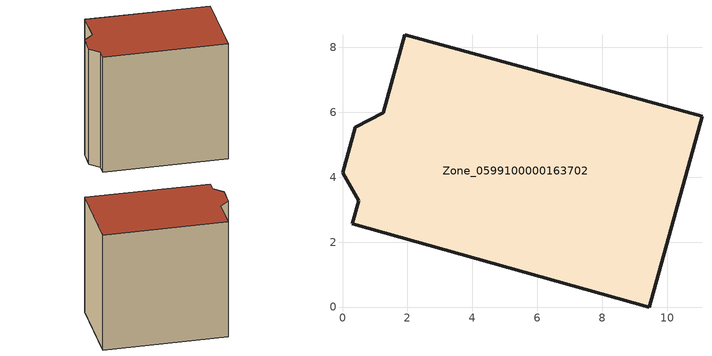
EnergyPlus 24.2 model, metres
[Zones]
Zone_0599100000163702
 floor ground (C_G): 11.07,5.87 9.45,0 0.3,2.56 0.5,3.27 0,4.13 0.39,5.53 1.25,5.99 1.92,8.38 z0
 wall outside (C_F): 1.25,5.99 0.39,5.53 0,4.13 0.5,3.27 0.3,2.56 9.45,0 11.07,5.87 1.92,8.38 1.25,5.99 z0:9.63
 roof outside (C_R): 11.07,5.87 1.92,8.38 1.25,5.99 0.39,5.53 0,4.13 0.5,3.27 0.3,2.56 9.45,0 z9.63
[BUILDING]
Pand.0599100000163702: North Axis=0; Terrain=City; Loads Convergence Tolerance Value=0.04; Temperature Convergence Tolerance Value=0.4; Solar Distribution=FullExterior; Maximum Number of Warmup Days=25; Minimum Number of Warmup Days=1
[Site:Location]
Rotterdam.The.Hague.AP_ZH_NLD Design_Conditions: Latitude=51.96; Longitude=4.45; Time Zone=1; Elevation=-4.5
[SITE:GROUNDTEMPERATURE:BUILDINGSURFACE]
18, 18, 18, 18, 18, 18, 18, 18, 18, 18, 18, 18
[MATERIAL] Thermal Absorptance=0.9; Solar Absorptance=0.7; Visible Absorptance=0.7
Name | Roughness | Thickness | Conductivity | Density | Specific Heat
G.TI.1946 | MediumSmooth | 0.15 | 1 | 540 | 1210
F.TI.1946 | Rough | 0.3 | 0.857143 | 1920 | 840
R.TI.1946 | MediumRough | 0.2 | 0.1 | 1500 | 1000
[CONSTRUCTION]
C_G: G.TI.1946
C_F: F.TI.1946
C_R: R.TI.1946
[ZONE]
Zone_0599100000163702: Type=1; Multiplier=1; Ceiling Height=Autocalculate; Volume=Autocalculate; Floor Area=autocalculate; Part of Total Floor Area=Yes
[ZONEINFILTRATION:DESIGNFLOWRATE]
Infil_Zone_0599100000163702: Zone or ZoneList or Space or SpaceList=Zone_0599100000163702; Schedule=AlwaysOn; Design Flow Rate Calculation Method=Flow/Area; Flow Rate per Floor Area=0.003; Constant Term Coefficient=1; Temperature Term Coefficient=0; Velocity Term Coefficient=0; Velocity Squared Term Coefficient=0
[HVACTEMPLATE:ZONE:IDEALLOADSAIRSYSTEM]
Zone_0599100000163702: Maximum Heating Supply Air Temperature=50; Minimum Cooling Supply Air Temperature=13; Maximum Heating Supply Air Humidity Ratio=0.0156; Minimum Cooling Supply Air Humidity Ratio=0.0077; Heating Limit=NoLimit; Cooling Limit=NoLimit; Dehumidification Control Type=ConstantSensibleHeatRatio; Cooling Sensible Heat Ratio=0.7; Dehumidification Setpoint=60; Humidification Control Type=None; Humidification Setpoint=30; Outdoor Air Method=None; Outdoor Air Flow Rate per Person=0.00944; Outdoor Air Flow Rate per Zone Floor Area=0; Outdoor Air Flow Rate per Zone=0; Demand Controlled Ventilation Type=None; Outdoor Air Economizer Type=NoEconomizer; Heat Recovery Type=None; Sensible Heat Recovery Effectiveness=0.7; Latent Heat Recovery Effectiveness=0.65
[ZONECONTROL:THERMOSTAT]
ThermostatControl_Zone_0599100000163702: Zone or ZoneList=Zone_0599100000163702; Control Type Schedule=DualSetpointControlType; Control 1=Thermostat_Zone_0599100000163702; Temperature Difference Between Cutout And Setpoint=0
[THERMOSTATSETPOINT:DUALSETPOINT]
Thermostat_Zone_0599100000163702: Heating Setpoint Temperature Schedule=HeatingSetpoint_Zone_0599100000163702; Cooling Setpoint Temperature Schedule=CoolingSetpoint_Zone_0599100000163702
[SCHEDULE:COMPACT]
HeatingSetpoint_Zone_0599100000163702: Through: 12/31, For: AllDays, Until: 24:00, 21
CoolingSetpoint_Zone_0599100000163702: Through: 12/31, For: AllDays, Until: 24:00, 24
DualSetpointControlType: Through: 12/31, For: AllDays, Until: 24:00, 4
AlwaysOn: Through: 12/31, For: AllDays, Until: 24:00, 1
